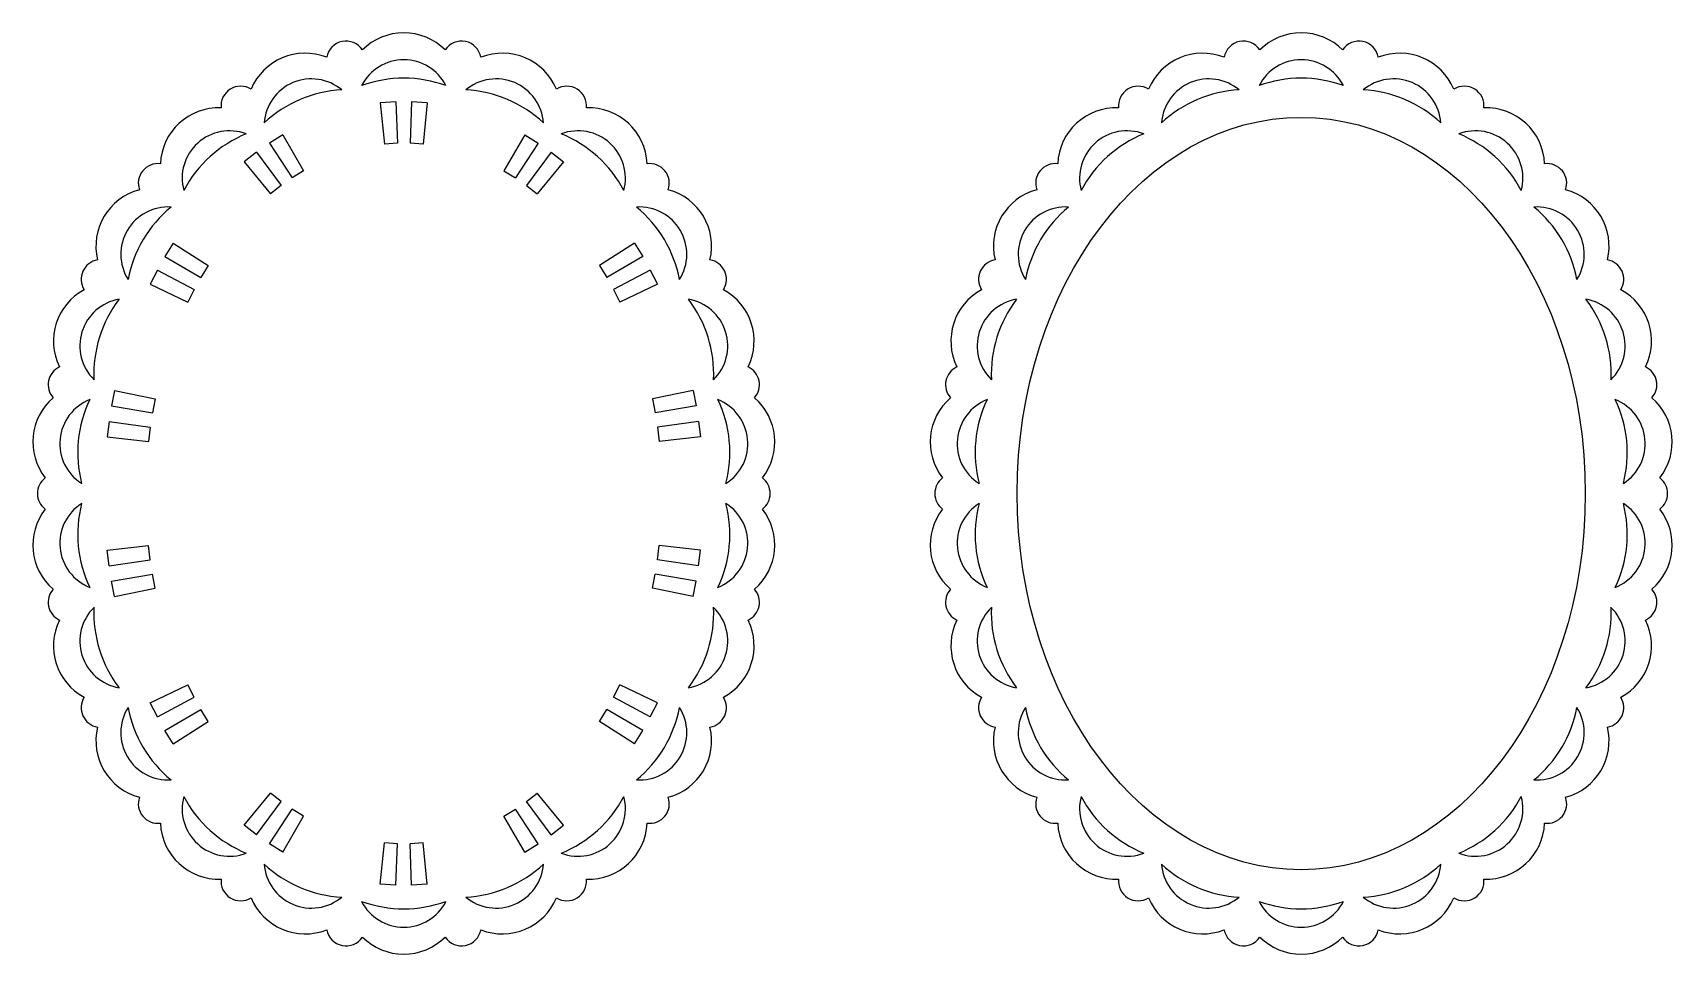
# Model space of a CAD drawing. Extents: x -343 to 86, y -382 to -142.
# Drawn here: x -343.3 to -134.2, y -261.7 to -144.1 of the extents above; entities that cross this region are included whole.
import ezdxf

# ---------------------------------------------------------------- set-up
doc = ezdxf.new("R2010")
doc.units = 0
doc.layers.get('0').update_dxf_attribs({"linetype": 'CONTINUOUS'})

msp = doc.modelspace()

# ---------------------------------------------------------------- linework, layer by layer
for p, q in [((-297.01, -152.89), (-299.01, -153.03)), ((-299.01, -153.03), (-298.47, -158.3)), ((-297.01, -152.89), (-296.83, -158.19)), ((-295.01, -152.89), (-295.19, -158.19)), ((-293.01, -153.03), (-295.01, -152.89)), ((-293.01, -153.03), (-293.55, -158.3)), ((-311.43, -157.11), (-313.14, -158.17)), ((-313.14, -158.17), (-310.24, -162.6)), ((-311.43, -157.11), (-308.79, -161.71)), ((-296.83, -158.19), (-298.47, -158.3)), ((-293.55, -158.3), (-295.19, -158.19)), ((-280.58, -157.11), (-283.23, -161.71)), ((-278.87, -158.17), (-281.77, -162.6)), ((-280.58, -157.11), (-278.87, -158.17)), ((-314.79, -159.31), (-316.37, -160.54)), ((-316.37, -160.54), (-313.01, -164.64)), ((-314.79, -159.31), (-311.65, -163.58)), ((-277.23, -159.31), (-280.37, -163.58)), ((-275.64, -160.54), (-279.01, -164.64)), ((-277.23, -159.31), (-275.64, -160.54)), ((-308.79, -161.71), (-310.24, -162.6)), ((-283.23, -161.71), (-281.77, -162.6)), ((-311.65, -163.58), (-313.01, -164.64)), ((-280.37, -163.58), (-279.01, -164.64)), ((-325.44, -170.93), (-326.47, -172.65)), ((-325.44, -170.93), (-320.96, -173.77)), ((-266.58, -170.93), (-271.05, -173.77)), ((-266.58, -170.93), (-265.54, -172.65)), ((-326.47, -172.65), (-321.89, -175.3)), ((-265.54, -172.65), (-270.13, -175.3)), ((-327.44, -174.39), (-328.35, -176.18)), ((-327.44, -174.39), (-322.76, -176.87)), ((-320.96, -173.77), (-321.89, -175.3)), ((-271.05, -173.77), (-270.13, -175.3)), ((-264.57, -174.39), (-269.26, -176.87)), ((-264.57, -174.39), (-263.67, -176.18)), ((-328.35, -176.18), (-323.57, -178.48)), ((-322.76, -176.87), (-323.57, -178.48)), ((-269.26, -176.87), (-268.44, -178.48)), ((-263.67, -176.18), (-268.44, -178.48)), ((-332.9, -189.74), (-333.27, -191.7)), ((-332.9, -189.74), (-327.71, -190.81)), ((-259.12, -189.74), (-264.31, -190.81)), ((-259.12, -189.74), (-258.74, -191.7)), ((-333.27, -191.7), (-328.05, -192.61)), ((-327.71, -190.81), (-328.05, -192.61)), ((-264.31, -190.81), (-263.96, -192.61)), ((-258.74, -191.7), (-263.96, -192.61)), ((-333.59, -193.68), (-333.84, -195.66)), ((-333.59, -193.68), (-328.34, -194.43)), ((-328.34, -194.43), (-328.57, -196.25)), ((-258.43, -193.68), (-263.67, -194.43)), ((-263.67, -194.43), (-263.44, -196.25)), ((-258.43, -193.68), (-258.18, -195.66)), ((-333.84, -195.66), (-328.57, -196.25)), ((-258.18, -195.66), (-263.44, -196.25)), ((-333.84, -210.11), (-328.57, -209.53)), ((-333.59, -212.1), (-333.84, -210.11)), ((-328.34, -211.35), (-328.57, -209.53)), ((-263.67, -211.35), (-263.44, -209.53)), ((-258.18, -210.11), (-263.44, -209.53)), ((-258.43, -212.1), (-258.18, -210.11)), ((-333.59, -212.1), (-328.34, -211.35)), ((-333.27, -214.07), (-328.05, -213.16)), ((-327.71, -214.96), (-328.05, -213.16)), ((-264.31, -214.96), (-263.96, -213.16)), ((-258.74, -214.07), (-263.96, -213.16)), ((-258.43, -212.1), (-263.67, -211.35)), ((-332.9, -216.04), (-333.27, -214.07)), ((-332.9, -216.04), (-327.71, -214.96)), ((-259.12, -216.04), (-264.31, -214.96)), ((-259.12, -216.04), (-258.74, -214.07)), ((-328.35, -229.59), (-323.57, -227.29)), ((-322.76, -228.9), (-323.57, -227.29)), ((-269.26, -228.9), (-268.44, -227.29)), ((-263.67, -229.59), (-268.44, -227.29)), ((-327.44, -231.38), (-328.35, -229.59)), ((-327.44, -231.38), (-322.76, -228.9)), ((-264.57, -231.38), (-269.26, -228.9)), ((-264.57, -231.38), (-263.67, -229.59)), ((-326.47, -233.13), (-321.89, -230.47)), ((-325.44, -234.84), (-320.96, -232)), ((-320.96, -232), (-321.89, -230.47)), ((-271.05, -232), (-270.13, -230.47)), ((-266.58, -234.84), (-271.05, -232)), ((-265.54, -233.13), (-270.13, -230.47)), ((-325.44, -234.84), (-326.47, -233.13)), ((-266.58, -234.84), (-265.54, -233.13)), ((-316.37, -245.23), (-313.01, -241.14)), ((-314.79, -246.46), (-311.65, -242.19)), ((-311.65, -242.19), (-313.01, -241.14)), ((-280.37, -242.19), (-279.01, -241.14)), ((-277.23, -246.46), (-280.37, -242.19)), ((-275.64, -245.23), (-279.01, -241.14)), ((-313.14, -247.61), (-310.24, -243.17)), ((-311.43, -248.66), (-308.79, -244.07)), ((-308.79, -244.07), (-310.24, -243.17)), ((-283.23, -244.07), (-281.77, -243.17)), ((-280.58, -248.66), (-283.23, -244.07)), ((-278.87, -247.61), (-281.77, -243.17)), ((-314.79, -246.46), (-316.37, -245.23)), ((-277.23, -246.46), (-275.64, -245.23)), ((-311.43, -248.66), (-313.14, -247.61)), ((-299.01, -252.74), (-298.47, -247.47)), ((-296.83, -247.58), (-298.47, -247.47)), ((-297.01, -252.88), (-296.83, -247.58)), ((-293.55, -247.47), (-295.19, -247.58)), ((-295.01, -252.88), (-295.19, -247.58)), ((-293.01, -252.74), (-293.55, -247.47)), ((-280.58, -248.66), (-278.87, -247.61)), ((-297.01, -252.88), (-299.01, -252.74)), ((-293.01, -252.74), (-295.01, -252.88))]:
    msp.add_line(p, q)
for centre, radius, start, end in [((-296.01, -151.55), 7.46, 44.9479, 135.0521), ((-181.55, -151.55), 7.46, 44.9479, 135.0521), ((-303.38, -147.65), 2.5, 33.4006, 169.7501), ((-288.64, -147.65), 2.5, 10.2499, 146.5994), ((-188.92, -147.65), 2.5, 33.4006, 169.7501), ((-174.18, -147.65), 2.5, 10.2499, 146.5994), ((-308.59, -154.15), 7.46, 68.3994, 157.5306), ((-296.01, -153.58), 6.04, 27.0767, 152.9233), ((-283.43, -154.15), 7.46, 22.4694, 111.6006), ((-194.13, -154.15), 7.46, 68.3994, 157.5306), ((-181.55, -153.58), 6.04, 27.0767, 152.9233), ((-168.98, -154.15), 7.46, 22.4694, 111.6006), ((-307.79, -156.01), 6.04, 50.123, 175.9697), ((-296.01, -165.64), 15.76, 70.0387, 109.9613), ((-284.23, -156.01), 6.04, 4.0303, 129.877), ((-193.34, -156.01), 6.04, 50.123, 175.9697), ((-181.55, -165.64), 15.76, 70.0387, 109.9613), ((-169.77, -156.01), 6.04, 4.0303, 129.877), ((-316.82, -153.4), 2.5, 57.6187, 186.2142), ((-303.07, -167.11), 15.76, 93.0851, 133.0076), ((-288.95, -167.11), 15.76, 46.9924, 86.9149), ((-275.2, -153.4), 2.5, 353.7858, 122.3813), ((-202.37, -153.4), 2.5, 57.6187, 186.2142), ((-188.61, -167.11), 15.76, 93.0851, 133.0076), ((-174.49, -167.11), 15.76, 46.9924, 86.9149), ((-160.74, -153.4), 2.5, 353.7858, 122.3813), ((-319.6, -161.13), 7.46, 87.7459, 177.5151), ((-272.42, -161.13), 7.46, 2.4849, 92.2541), ((-205.15, -161.13), 7.46, 87.7459, 177.5151), ((-157.96, -161.13), 7.46, 2.4849, 92.2541), ((-318.24, -162.64), 6.04, 69.2598, 195.1065), ((-273.78, -162.64), 6.04, 344.8935, 110.7402), ((-203.78, -162.64), 6.04, 69.2598, 195.1065), ((-159.32, -162.64), 6.04, 344.8935, 110.7402), ((-310.14, -171.57), 15.76, 112.2219, 152.1444), ((-281.88, -171.57), 15.76, 27.8556, 67.7781), ((-195.68, -171.57), 15.76, 112.2219, 152.1444), ((-167.42, -171.57), 15.76, 27.8556, 67.7781), ((-327.37, -163.29), 2.5, 82.7278, 199.242), ((-264.64, -163.29), 2.5, 340.758, 97.2722), ((-212.92, -163.29), 2.5, 82.7278, 199.242), ((-150.19, -163.29), 2.5, 340.758, 97.2722), ((-327.81, -171.32), 7.46, 104.9588, 193.5619), ((-264.21, -171.32), 7.46, 346.4381, 75.0412), ((-213.35, -171.32), 7.46, 104.9588, 193.5619), ((-149.75, -171.32), 7.46, 346.4381, 75.0412), ((-326.06, -172.36), 6.04, 86.3987, 212.2454), ((-315.69, -178.51), 15.76, 129.3607, 169.2833), ((-265.95, -172.36), 6.04, 327.7546, 93.6013), ((-276.33, -178.51), 15.76, 10.7167, 50.6393), ((-211.61, -172.36), 6.04, 86.3987, 212.2454), ((-201.23, -178.51), 15.76, 129.3607, 169.2833), ((-151.5, -172.36), 6.04, 327.7546, 93.6013), ((-161.87, -178.51), 15.76, 10.7167, 50.6393), ((-334.66, -175.54), 2.5, 99.3789, 212.2114), ((-257.36, -175.54), 2.5, 327.7886, 80.6211), ((-220.2, -175.54), 2.5, 99.3789, 212.2114), ((-142.91, -175.54), 2.5, 327.7886, 80.6211), ((-333.23, -183.44), 7.46, 118.3505, 206.1764), ((-258.79, -183.44), 7.46, 333.8236, 61.6495), ((-218.77, -183.44), 7.46, 118.3505, 206.1764), ((-144.33, -183.44), 7.46, 333.8236, 61.6495), ((-331.29, -184.05), 6.04, 99.7422, 225.5889), ((-319.78, -187.64), 15.76, 142.7043, 182.6268), ((-260.73, -184.05), 6.04, 314.4111, 80.2578), ((-272.24, -187.64), 15.76, 357.3732, 37.2957), ((-216.84, -184.05), 6.04, 99.7422, 225.5889), ((-205.32, -187.64), 15.76, 142.7043, 182.6268), ((-157.78, -187.64), 15.76, 357.3732, 37.2957), ((-146.27, -184.05), 6.04, 314.4111, 80.2578), ((-338.87, -189), 2.5, 114.9232, 221.8445), ((-253.15, -189), 2.5, 318.1555, 65.0768), ((-224.42, -189), 2.5, 114.9232, 221.8445), ((-138.69, -189), 2.5, 318.1555, 65.0768), ((-335.86, -196.32), 7.46, 130.7438, 217.8122), ((-333.84, -196.52), 6.04, 111.5876, 237.4343), ((-321.84, -197.67), 15.76, 154.5497, 194.4722), ((-270.18, -197.67), 15.76, 345.5278, 25.4503), ((-258.17, -196.52), 6.04, 302.5657, 68.4124), ((-256.15, -196.32), 7.46, 322.1878, 49.2562), ((-221.41, -196.32), 7.46, 130.7438, 217.8122), ((-219.39, -196.52), 6.04, 111.5876, 237.4343), ((-207.38, -197.67), 15.76, 154.5497, 194.4722), ((-143.72, -196.52), 6.04, 302.5657, 68.4124), ((-155.72, -197.67), 15.76, 345.5278, 25.4503), ((-141.7, -196.32), 7.46, 322.1878, 49.2562), ((-340.24, -202.89), 2.5, 127.4329, 232.5671), ((-251.78, -202.89), 2.5, 307.4329, 52.5671), ((-225.78, -202.89), 2.5, 127.4329, 232.5671), ((-137.32, -202.89), 2.5, 307.4329, 52.5671), ((-335.86, -209.45), 7.46, 142.1878, 229.2562), ((-333.84, -209.25), 6.04, 122.5657, 248.4124), ((-321.84, -208.1), 15.76, 165.5278, 205.4503), ((-258.17, -209.25), 6.04, 291.5876, 57.4343), ((-270.18, -208.1), 15.76, 334.5497, 14.4722), ((-256.15, -209.45), 7.46, 310.7438, 37.8122), ((-221.41, -209.45), 7.46, 142.1878, 229.2562), ((-219.39, -209.25), 6.04, 122.5657, 248.4124), ((-207.38, -208.1), 15.76, 165.5278, 205.4503), ((-155.72, -208.1), 15.76, 334.5497, 14.4722), ((-143.72, -209.25), 6.04, 291.5876, 57.4343), ((-141.7, -209.45), 7.46, 310.7438, 37.8122), ((-338.87, -216.77), 2.5, 138.1555, 245.0768), ((-253.15, -216.77), 2.5, 294.9232, 41.8445), ((-224.42, -216.77), 2.5, 138.1555, 245.0768), ((-138.69, -216.77), 2.5, 294.9232, 41.8445), ((-331.29, -221.73), 6.04, 134.4111, 260.2578), ((-319.78, -218.13), 15.76, 177.3732, 217.2957), ((-272.24, -218.13), 15.76, 322.7043, 2.6268), ((-260.73, -221.73), 6.04, 279.7422, 45.5889), ((-216.84, -221.73), 6.04, 134.4111, 260.2578), ((-205.32, -218.13), 15.76, 177.3732, 217.2957), ((-146.27, -221.73), 6.04, 279.7422, 45.5889), ((-157.78, -218.13), 15.76, 322.7043, 2.6268), ((-333.23, -222.33), 7.46, 153.8236, 241.6495), ((-258.79, -222.33), 7.46, 298.3505, 26.1764), ((-218.77, -222.33), 7.46, 153.8236, 241.6495), ((-144.33, -222.33), 7.46, 298.3505, 26.1764), ((-334.66, -230.23), 2.5, 147.7886, 260.6211), ((-257.36, -230.23), 2.5, 279.3789, 32.2114), ((-220.2, -230.23), 2.5, 147.7886, 260.6211), ((-142.91, -230.23), 2.5, 279.3789, 32.2114), ((-326.06, -233.41), 6.04, 147.7546, 273.6013), ((-315.69, -227.26), 15.76, 190.7167, 230.6393), ((-276.33, -227.26), 15.76, 309.3607, 349.2833), ((-265.95, -233.41), 6.04, 266.3987, 32.2454), ((-211.61, -233.41), 6.04, 147.7546, 273.6013), ((-201.23, -227.26), 15.76, 190.7167, 230.6393), ((-151.5, -233.41), 6.04, 266.3987, 32.2454), ((-161.87, -227.26), 15.76, 309.3607, 349.2833), ((-327.81, -234.45), 7.46, 166.4381, 255.0412), ((-264.21, -234.45), 7.46, 284.9588, 13.5619), ((-213.35, -234.45), 7.46, 166.4381, 255.0412), ((-149.75, -234.45), 7.46, 284.9588, 13.5619), ((-327.37, -242.48), 2.5, 160.758, 277.2722), ((-318.24, -243.14), 6.04, 164.8935, 290.7402), ((-310.14, -234.2), 15.76, 207.8556, 247.7781), ((-273.78, -243.14), 6.04, 249.2598, 15.1065), ((-281.88, -234.2), 15.76, 292.2219, 332.1444), ((-264.64, -242.48), 2.5, 262.7278, 19.242), ((-212.92, -242.48), 2.5, 160.758, 277.2722), ((-203.78, -243.14), 6.04, 164.8935, 290.7402), ((-195.68, -234.2), 15.76, 207.8556, 247.7781), ((-167.42, -234.2), 15.76, 292.2219, 332.1444), ((-159.32, -243.14), 6.04, 249.2598, 15.1065), ((-150.19, -242.48), 2.5, 262.7278, 19.242), ((-319.6, -244.64), 7.46, 182.4849, 272.2541), ((-272.42, -244.64), 7.46, 267.7459, 357.5151), ((-205.15, -244.64), 7.46, 182.4849, 272.2541), ((-157.96, -244.64), 7.46, 267.7459, 357.5151), ((-307.79, -249.76), 6.04, 184.0303, 309.877), ((-303.07, -238.66), 15.76, 226.9924, 266.9149), ((-284.23, -249.76), 6.04, 230.123, 355.9697), ((-288.95, -238.66), 15.76, 273.0851, 313.0076), ((-193.34, -249.76), 6.04, 184.0303, 309.877), ((-188.61, -238.66), 15.76, 226.9924, 266.9149), ((-169.77, -249.76), 6.04, 230.123, 355.9697), ((-174.49, -238.66), 15.76, 273.0851, 313.0076), ((-316.82, -252.37), 2.5, 173.7858, 302.3813), ((-275.2, -252.37), 2.5, 237.6187, 6.2142), ((-202.37, -252.37), 2.5, 173.7858, 302.3813), ((-160.74, -252.37), 2.5, 237.6187, 6.2142), ((-308.59, -251.63), 7.46, 202.4694, 291.6006), ((-296.01, -240.13), 15.76, 250.0387, 289.9613), ((-296.01, -252.2), 6.04, 207.0767, 332.9233), ((-283.43, -251.63), 7.46, 248.3994, 337.5306), ((-194.13, -251.63), 7.46, 202.4694, 291.6006), ((-181.55, -252.2), 6.04, 207.0767, 332.9233), ((-181.55, -240.13), 15.76, 250.0387, 289.9613), ((-168.98, -251.63), 7.46, 248.3994, 337.5306), ((-303.38, -258.12), 2.5, 190.2499, 326.5994), ((-288.64, -258.12), 2.5, 213.4006, 349.7501), ((-188.92, -258.12), 2.5, 190.2499, 326.5994), ((-174.18, -258.12), 2.5, 213.4006, 349.7501), ((-296.01, -254.22), 7.46, 224.9479, 315.0521), ((-181.55, -254.22), 7.46, 224.9479, 315.0521)]:
    msp.add_arc(centre, radius, start, end)
msp.add_ellipse((-181.55, -202.89), major_axis=(0, 48.01), ratio=0.754686)

doc.saveas('drawing.dxf')
